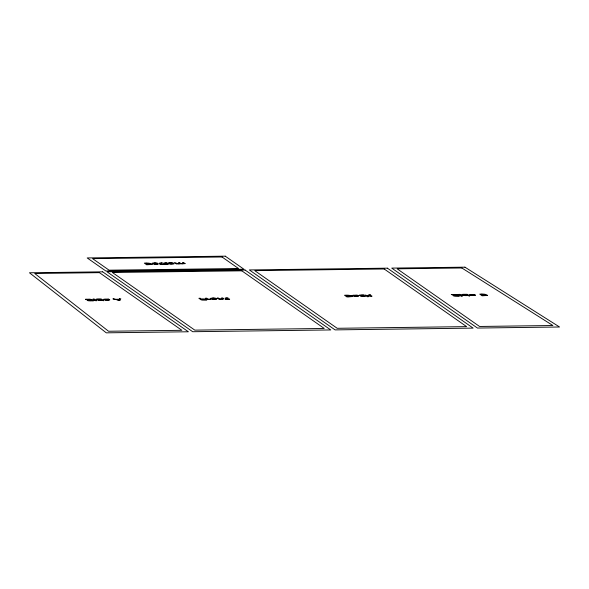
<?xml version="1.0" encoding="UTF-8"?>
<svg xmlns="http://www.w3.org/2000/svg" width="589" height="589" viewBox="0 0 589 589"><rect width="100%" height="100%" fill="white"/><g stroke="black" fill="none" stroke-linecap="round" stroke-linejoin="round"><path stroke-width="0.88" d="M91.516 300.655L93.622 300.729L89.668 300.854A3.092 0.53 1.8 0 1 88.011 300.692L87.039 300.257L91.089 299.676L85.442 299.308L89.837 299.153L92.48 299.749L88.402 300.338L90.78 300.677M149.9 264.542L150.784 264.424L146.978 264.093L148.877 264.564M164 263.96L164.802 263.946L163.749 262.996L166.65 262.834L164.949 263.187L165.995 263.931L168.432 264.078L165.575 264.483L161.666 263.99L160.62 263.246L162.321 262.893L159.354 263.121L160.48 264.005L159.678 264.012L161.246 264.542L164.103 264.137M226.198 298.167L227.236 299.013L229.673 299.16L226.817 299.565L225.248 299.035L226.051 299.028L225.153 298.012L228.164 298.1L226.198 298.167M222.782 298.859L219.741 298.962L218.401 298.027L217.216 298.041L219.012 299.293L224.07 298.991L222.76 297.968L221.574 297.982L222.782 298.859M358.487 296.046L353.864 296.37C367.374 295.641 340.611 295.958 357.148 295.074L358.487 296.046M119.479 298.763L119.295 299.241L115.702 299.293L112.919 298.851L120.023 300.464L120.804 298.748L119.479 298.763M119.221 299.44L118.897 300.25L116.32 299.477L119.221 299.44M96.095 299.293L96.883 299.978L99.578 300.324A3.306 0.56 1.8 0 0 101.809 300.221L103.774 300.751L101.271 298.998L97.384 299.028A2.341 0.398 1.8 0 0 96.265 299.197L96.095 299.293M461.901 294.581L462.696 295.266L465.384 295.612A3.306 0.56 1.8 0 0 467.614 295.509L469.58 296.031L467.077 294.286L463.19 294.309A2.341 0.398 1.8 0 0 462.078 294.485L461.901 294.581M152.176 264.432L146.698 264.785L144.305 263.114C149.267 262.797 150.865 263.452 152.176 264.432M352.369 296.561L346.892 296.915L344.499 295.236C349.461 294.927 351.059 295.582 352.369 296.561M487.618 295.442L482.141 295.796L479.74 294.117C484.71 293.808 486.308 294.463 487.618 295.442M97.384 299.337L98.488 300.029L101.558 300.044L100.52 299.322L97.384 299.337M463.19 294.625L464.301 295.317L467.364 295.332L466.326 294.603L463.19 294.625M152.153 263.254L153.803 264.13A2.901 0.493 1.8 0 0 155.651 264.27L157.005 264.255A2.871 0.486 1.8 0 0 158.375 264.071C158.493 262.51 153.722 262.819 152.153 263.254M167.828 263.055L169.477 263.924A2.901 0.493 1.8 0 0 171.325 264.063L172.68 264.049A2.871 0.486 1.8 0 0 174.057 263.865C174.167 262.304 169.404 262.613 167.828 263.055M210.509 298.373L212.158 299.241A2.901 0.493 1.8 0 0 214.006 299.381L215.36 299.367A2.871 0.486 1.8 0 0 216.737 299.183C216.848 297.622 212.084 297.931 210.509 298.373M157.491 263.798C152.227 265.205 152.735 261.406 157.491 263.798M173.166 263.592C167.902 265.006 168.41 261.199 173.166 263.592M215.846 298.91C210.582 300.316 211.09 296.517 215.846 298.91M104.54 299.3L109.79 299.882L105.593 300.154L103.23 299.33L108.906 299.212L104.54 299.3M470.346 294.581L475.603 295.17L471.399 295.442L469.035 294.61L474.712 294.5L470.346 294.581M359.18 295.28L360.843 296.164L365.408 296.179C361.764 296.134 356.669 295.398 363.803 295.06L360.306 295.045A2.82 0.479 1.8 0 0 359.18 295.28M108.641 299.838L104.805 299.735L108.641 299.838M474.447 295.118L470.618 295.023L474.447 295.118M458.286 295.03L454.207 295.626L459.427 296.009L455.474 296.134A3.092 0.53 1.8 0 1 453.817 295.98L452.845 295.538L456.902 294.956L451.255 294.588L455.643 294.441L458.286 295.03M185.064 263.644L176.332 263.975L174.535 262.723L178.909 263.776L179.77 263.555L178.541 262.672L179.726 262.657C180.286 264.122 185.881 264.189 182.546 262.62L183.731 262.606L185.064 263.644M353.407 295.347L356.912 295.752L353.407 295.347M150.173 263.71L146.713 263.901L145.829 263.283L150.173 263.71M350.367 295.84L346.906 296.031L346.015 295.413L350.367 295.84M485.616 294.721L482.148 294.912L481.265 294.294L485.616 294.721M369.075 294.92L367.308 295.56L364.782 294.979L367.286 296.731L368.478 296.716L367.013 295.685L372.042 296.164L368.39 295.678L370.636 294.905L369.075 294.92M350.978 296.554L347.871 296.709L347.171 296.215L350.978 296.554M486.227 295.435L483.12 295.59L482.413 295.096L486.227 295.435M210.678 299.168L207.991 299.065L206.717 298.174L205.524 298.189L207.328 299.448L211.053 299.389L210.678 299.168M225.241 256.163L87.187 257.945L105.873 271.006L243.927 269.225L225.241 256.163M222.031 256.988L92.606 258.652L109.09 270.182L238.516 268.518L222.031 256.988M102.663 271.831L29.45 272.773L106.292 332.837L188.392 331.776L102.663 271.831M245.031 269.998L106.977 271.779L192.706 331.725L330.76 329.943L245.031 269.998M387.4 268.164L249.346 269.939L335.075 329.892L473.129 328.11L387.4 268.164M464.92 267.163L391.714 268.105L477.443 328.051L559.55 326.998L464.92 267.163M99.445 272.655L34.736 273.487L108.538 331.246L181.883 330.296L99.445 272.655M241.814 270.822L112.389 272.486L194.826 330.134L324.252 328.463L241.814 270.822M384.183 268.982L254.757 270.653L337.195 328.294L466.621 326.63L384.183 268.982M461.835 267.98L397.126 268.82L479.564 326.461L552.902 325.518L461.835 267.98M94.093 299.094L92.907 299.109L94.704 300.368L95.889 300.346L94.093 299.094M459.906 294.375L458.713 294.39L460.51 295.649L461.702 295.634L459.906 294.375M200.127 298.262L198.876 298.277L201.276 299.948L206.901 299.875L202.241 299.735L201.563 299.264L205.76 299.212L201.283 299.065L200.127 298.262M96.272 300.559L94.925 300.574L96.589 300.78L96.272 300.559M462.085 295.84L460.731 295.862L462.394 296.061L462.085 295.84"/></g></svg>
